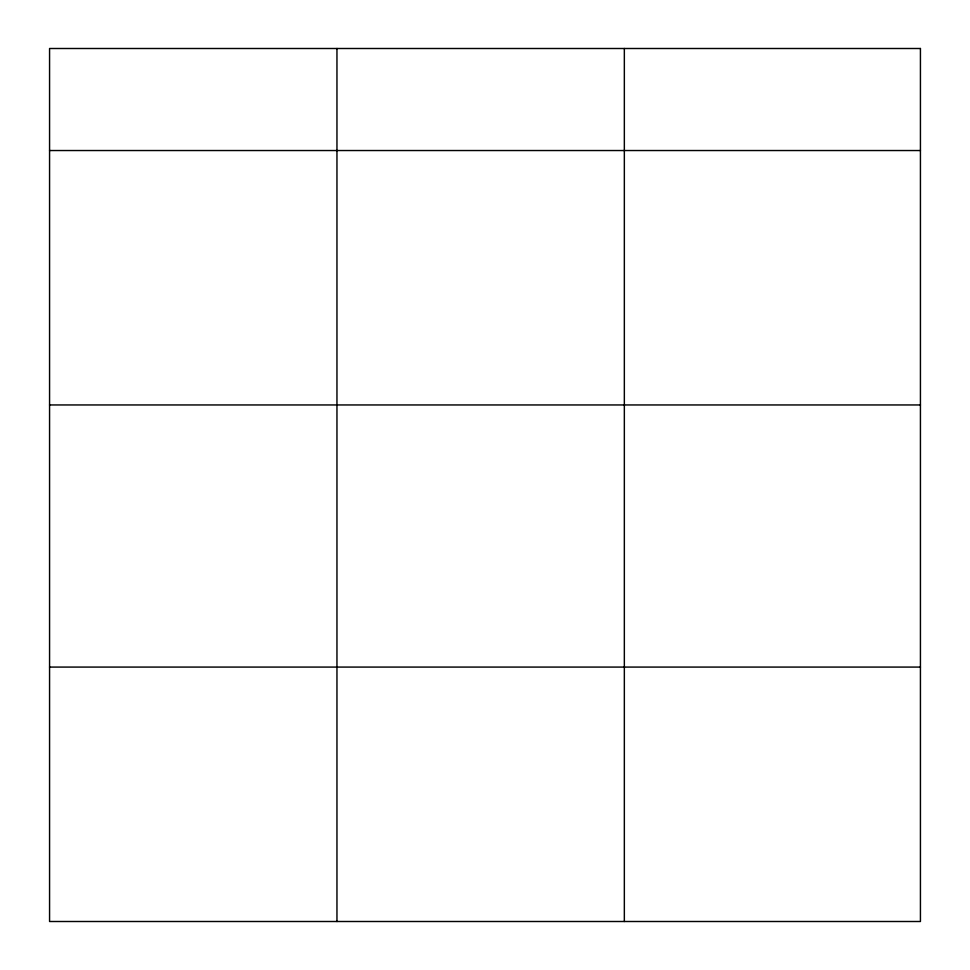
<?xml version="1.0" encoding="UTF-8"?>
<svg xmlns="http://www.w3.org/2000/svg" width="970" height="970" viewBox="0 0 970 970"><rect width="100%" height="100%" fill="white"/><g stroke="black" fill="none" stroke-linecap="round" stroke-linejoin="round"><path stroke-width="1.45" d="M49.567 150.532L920.433 150.532M49.567 404.951L920.433 404.951M49.567 667.081L920.433 667.081M624.34 48.5L624.34 921.5M336.954 48.5L336.954 921.5M920.433 48.5L49.567 48.5L49.567 921.5L920.433 921.5L920.433 48.5"/></g></svg>
